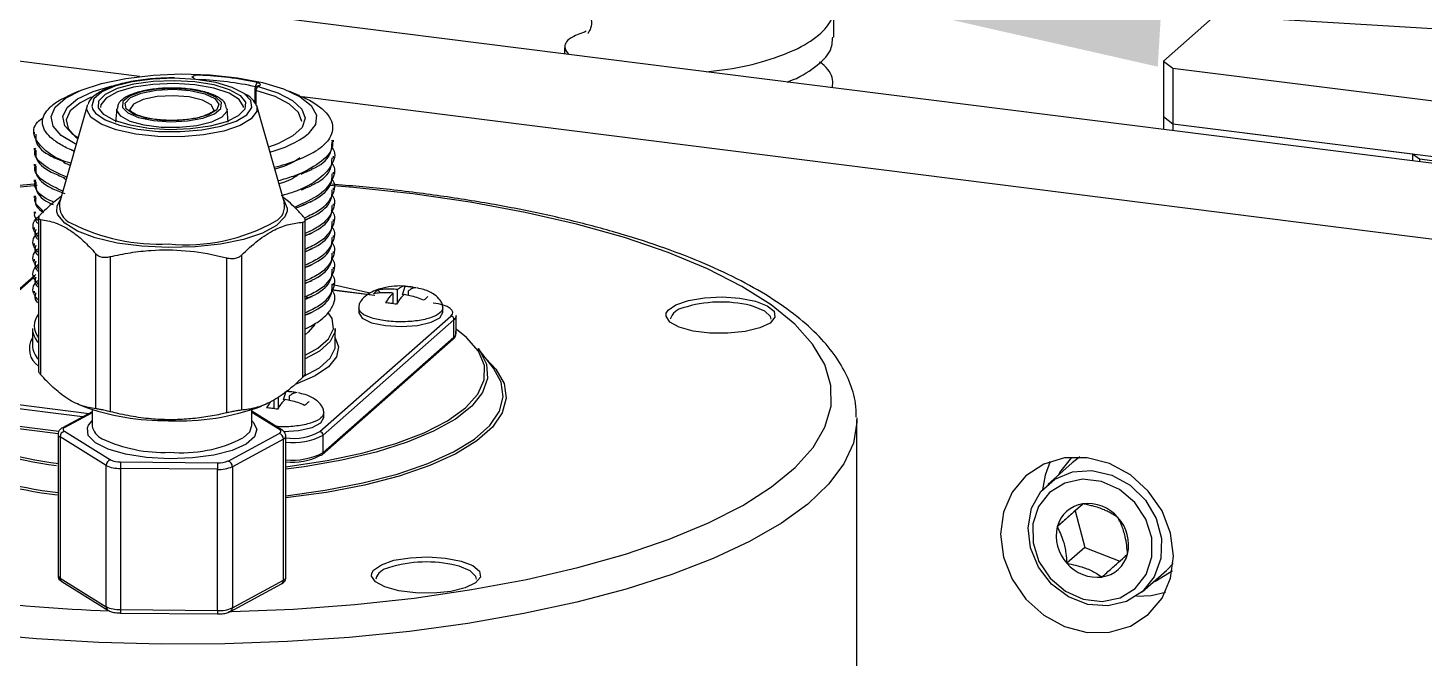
# Model space of a CAD drawing. Header units: millimetres. Extents: x 0 to 279, y 0 to 216.
# Drawn here: x 164.46 to 178.29, y 142.85 to 149.09 of the extents above; entities that cross this region are included whole.
import ezdxf

# ---------------------------------------------------------------- set-up
doc = ezdxf.new("R2010")
doc.units = ezdxf.units.MM
doc.layers.add('DIM', color=1, linetype='Continuous')
doc.dimstyles.new('SLDDIMSTYLE0', dxfattribs={"dimtxt": 0.18, "dimasz": 3.302, "dimexe": 0, "dimexo": 0.0625, "dimgap": 0, "dimtad": 0, "dimtih": 1, "dimtoh": 1, "dimdec": 0, "dimrnd": 1e-09, "dimzin": 0, "dimdsep": 46, "dimtxsty": 'Standard', "dimsah": 1, "dimcen": 0.09, "dimadec": 0, "dimazin": 0, "dimtfac": 3.302, "dimtdec": 0, "dimtofl": 0, "dimtmove": 0, "dimatfit": 3, "dimfxl": 0, "dimfrac": 2, "dimtolj": 1, "dimtzin": 0, "dimarcsym": 0})

msp = doc.modelspace()

# ---------------------------------------------------------------- linework, layer by layer
at = {"color": 7, "linetype": 'Continuous', "lineweight": 25}
for p, q in [((180.534, 147.478), (161.237, 149.91)), ((177.006, 149.906), (175.709, 148.762)), ((172.445, 148.999), (172.445, 149.285)), ((165.568, 148.61), (163.097, 148.921)), ((169.778, 148.893), (169.778, 148.834)), ((175.709, 148.762), (175.804, 148.692)), ((175.709, 148.762), (175.709, 148.212)), ((175.804, 148.692), (182.202, 147.886)), ((175.804, 148.692), (175.804, 148.142)), ((164.966, 148.465), (164.889, 148.432)), ((166.709, 148.481), (166.709, 148.358)), ((166.738, 148.515), (166.728, 148.511)), ((166.752, 148.517), (166.742, 148.512)), ((167.157, 148.418), (167.048, 148.465)), ((179.786, 146.818), (167.18, 148.407)), ((172.445, 148.498), (172.445, 148.5)), ((165.049, 148.319), (164.775, 147.36)), ((165.049, 148.319), (165.054, 148.332)), ((165.343, 148.29), (165.331, 148.158)), ((166.446, 148.158), (166.434, 148.29)), ((167.002, 147.36), (166.728, 148.319)), ((175.709, 148.212), (175.804, 148.142)), ((175.709, 148.212), (175.709, 148.086)), ((175.804, 148.142), (178.177, 147.843)), ((175.804, 148.142), (175.804, 148.074)), ((175.804, 148.142), (182.202, 147.336)), ((164.524, 148.057), (164.524, 148.038)), ((167.49, 147.959), (167.49, 147.978)), ((164.524, 147.9), (164.524, 147.881)), ((164.891, 147.884), (164.913, 147.874)), ((178.177, 147.843), (178.245, 147.793)), ((178.177, 147.843), (178.177, 147.775)), ((164.524, 147.743), (164.524, 147.724)), ((167.49, 147.802), (167.49, 147.821)), ((178.245, 147.793), (179.679, 147.612)), ((178.245, 147.793), (178.245, 147.767)), ((164.524, 147.585), (164.524, 147.567)), ((164.813, 147.603), (164.841, 147.591)), ((167.49, 147.645), (167.49, 147.664)), ((164.524, 147.428), (164.524, 147.409)), ((167.49, 147.488), (167.49, 147.507)), ((167.49, 147.331), (167.49, 147.35)), ((164.524, 147.271), (164.524, 147.252)), ((164.568, 147.21), (164.568, 145.695)), ((164.588, 147.194), (164.588, 145.659)), ((167.185, 145.634), (167.185, 147.168)), ((167.209, 145.673), (167.209, 147.187)), ((167.49, 147.174), (167.49, 147.193)), ((164.524, 147.114), (164.524, 147.095)), ((167.49, 147.017), (167.49, 147.035)), ((164.524, 146.957), (164.524, 146.938)), ((167.49, 146.859), (167.49, 146.878)), ((164.524, 146.8), (164.524, 146.781)), ((165.135, 145.32), (165.135, 146.855)), ((165.277, 146.826), (165.277, 145.291)), ((166.431, 145.28), (166.431, 146.814)), ((166.578, 146.841), (166.578, 145.306)), ((164.524, 146.634), (163.643, 145.857)), ((164.524, 146.643), (164.524, 146.624)), ((164.54, 146.648), (164.528, 146.637)), ((167.49, 146.702), (167.49, 146.721)), ((164.524, 146.486), (164.524, 146.467)), ((167.898, 146.442), (167.468, 146.496)), ((167.49, 146.545), (167.49, 146.564)), ((167.929, 146.495), (167.953, 146.467)), ((168.08, 146.36), (168.08, 146.465)), ((168.122, 146.37), (168.122, 146.501)), ((168.174, 146.449), (168.198, 146.534)), ((168.231, 146.442), (168.231, 146.487)), ((167.242, 146.415), (167.2, 146.435)), ((167.739, 146.328), (167.739, 146.272)), ((168.572, 146.272), (168.572, 146.328)), ((167.354, 145.094), (168.651, 146.238)), ((168.682, 146.202), (167.386, 145.059)), ((168.682, 146.029), (168.682, 146.202)), ((168.703, 146.069), (168.703, 146.242)), ((164.507, 146.114), (164.507, 145.949)), ((167.507, 145.949), (167.507, 146.114)), ((167.376, 144.865), (168.673, 146.008)), ((167.386, 144.886), (168.682, 146.029)), ((169.074, 145.721), (168.923, 145.917)), ((166.995, 145.41), (167.02, 145.494)), ((167.098, 145.486), (167.024, 145.493)), ((164.953, 145.368), (165, 145.348)), ((166.777, 145.348), (166.816, 145.365)), ((166.901, 145.32), (166.901, 145.409)), ((166.944, 145.331), (166.944, 145.434)), ((167.052, 145.403), (167.052, 145.447)), ((163.534, 145.231), (164.761, 145.076)), ((165.097, 145.291), (164.804, 145.133)), ((165.097, 145.312), (165.097, 145.153)), ((166.68, 145.153), (166.68, 145.312)), ((166.979, 145.11), (166.68, 145.295)), ((167.393, 145.233), (167.393, 145.288)), ((172.673, 145.23), (172.674, 145.21)), ((172.674, 141.62), (172.674, 145.21)), ((164.824, 145.097), (165.28, 144.815)), ((165.061, 145.158), (165.097, 145.201)), ((166.444, 144.803), (166.95, 145.076)), ((164.76, 145.068), (164.76, 143.67)), ((165.236, 144.76), (164.78, 145.042)), ((164.78, 145.042), (164.78, 143.643)), ((166.992, 145.02), (166.487, 144.747)), ((166.992, 143.622), (166.992, 145.02)), ((167.017, 143.651), (167.017, 145.049)), ((167.386, 144.886), (167.386, 145.059)), ((165.379, 144.794), (166.341, 144.785)), ((174.805, 144.84), (174.805, 144.839)), ((165.236, 143.361), (165.236, 144.76)), ((166.34, 144.721), (165.378, 144.73)), ((165.378, 144.73), (165.378, 143.332)), ((166.34, 143.322), (166.34, 144.721)), ((166.487, 144.747), (166.487, 143.349)), ((174.807, 144.786), (174.563, 144.57)), ((174.913, 144.379), (174.834, 144.309)), ((174.834, 144.309), (174.658, 144.153)), ((174.834, 144.309), (174.93, 143.947)), ((174.93, 143.947), (174.753, 143.791)), ((174.93, 143.947), (175.278, 143.811)), ((175.5, 143.508), (175.744, 143.724)), ((175.747, 143.726), (175.807, 143.789)), ((175.797, 143.714), (175.798, 143.715)), ((164.78, 143.643), (165.236, 143.361)), ((164.798, 143.609), (165.254, 143.326)), ((166.468, 143.313), (166.973, 143.586)), ((166.487, 143.349), (166.992, 143.622)), ((165.378, 143.332), (166.34, 143.322)), ((165.379, 143.298), (166.341, 143.289))]:
    msp.add_line(p, q, dxfattribs=at)
at = {"color": 8, "linetype": 'Continuous', "lineweight": 25}
for p, q in [((166.155, 148.578), (166.155, 148.577)), ((166.717, 148.503), (166.717, 148.507)), ((166.717, 148.507), (166.721, 148.506)), ((166.721, 148.472), (166.721, 148.336)), ((164.522, 146.619), (163.665, 145.863)), ((167.894, 146.44), (167.47, 146.493)), ((165.003, 145.24), (163.531, 145.426)), ((163.538, 145.468), (165.068, 145.275)), ((163.531, 145.253), (164.768, 145.097)), ((165.097, 145.281), (164.828, 145.136)), ((166.953, 145.115), (166.68, 145.284))]:
    msp.add_line(p, q, dxfattribs=at)
at = {"color": 7, "linetype": 'Continuous', "lineweight": 25, "flags": 128}
for points in [[(164.941, 147.938), (164.931, 147.943), (164.793, 148.026), (164.712, 148.117), (164.691, 148.212), (164.732, 148.306), (164.833, 148.395), (164.988, 148.474), (165.192, 148.54), (165.433, 148.591), (165.701, 148.623), (165.984, 148.635), (166.267, 148.626), (166.539, 148.597), (166.785, 148.55), (166.995, 148.486), (167.159, 148.408), (167.269, 148.321), (167.32, 148.227), (167.31, 148.133), (167.239, 148.041), (167.239, 148.041)], [(165.105, 148.282), (165.132, 148.246), (165.226, 148.181), (165.369, 148.127), (165.55, 148.087), (165.757, 148.066), (165.973, 148.064), (166.184, 148.081), (166.372, 148.117), (166.524, 148.168), (166.629, 148.231), (166.68, 148.301), (166.671, 148.373), (166.605, 148.442), (166.485, 148.502), (166.322, 148.549), (166.126, 148.58), (165.912, 148.592), (165.912, 148.592)], [(165.91, 148.571), (166.116, 148.56), (166.303, 148.529), (166.457, 148.482), (166.564, 148.422), (166.617, 148.355), (166.611, 148.285), (166.546, 148.219), (166.428, 148.162), (166.267, 148.118), (166.074, 148.091), (165.867, 148.083), (165.661, 148.095), (165.474, 148.126), (165.32, 148.173), (165.213, 148.232), (165.16, 148.3), (165.166, 148.369), (165.231, 148.435), (165.349, 148.493), (165.511, 148.537), (165.703, 148.564), (165.91, 148.571)], [(165.91, 148.54), (165.7, 148.531), (165.507, 148.503), (165.348, 148.456), (165.237, 148.396), (165.184, 148.328), (165.18, 148.304)], [(166.597, 148.304), (166.596, 148.314), (166.555, 148.383), (166.455, 148.445), (166.305, 148.495), (166.117, 148.527), (165.91, 148.54)], [(166.752, 148.517), (166.758, 148.52), (166.763, 148.525), (166.765, 148.529), (166.764, 148.533), (166.76, 148.538), (166.754, 148.542), (166.746, 148.545), (166.736, 148.548)], [(164.958, 148.001), (164.908, 148.035), (164.828, 148.122), (164.808, 148.213), (164.85, 148.302), (164.952, 148.387), (165.108, 148.461), (165.296, 148.518)], [(165.088, 148.404), (164.981, 148.35), (164.882, 148.268), (164.841, 148.181), (164.86, 148.093), (164.938, 148.008), (164.957, 147.995)], [(165.903, 148.492), (165.733, 148.484), (165.581, 148.457), (165.467, 148.414), (165.403, 148.361), (165.398, 148.303), (165.452, 148.249), (165.559, 148.204), (165.705, 148.174), (165.874, 148.162), (166.044, 148.17), (166.196, 148.197), (166.31, 148.24), (166.374, 148.294), (166.379, 148.351), (166.325, 148.406), (166.218, 148.451), (166.072, 148.481), (165.903, 148.492)], [(165.902, 148.483), (166.07, 148.47), (166.213, 148.439), (166.312, 148.392), (166.354, 148.337), (166.333, 148.28), (166.252, 148.23), (166.122, 148.193), (165.961, 148.173), (165.789, 148.175), (165.631, 148.197), (165.508, 148.237), (165.436, 148.289), (165.425, 148.346), (165.477, 148.401), (165.585, 148.445), (165.733, 148.474), (165.902, 148.483)], [(167.174, 148.164), (167.174, 148.165), (167.143, 148.253), (167.054, 148.336), (166.911, 148.41), (166.721, 148.472)], [(166.742, 148.512), (166.937, 148.449), (167.084, 148.372), (167.176, 148.287), (167.207, 148.197), (167.177, 148.106), (167.086, 148.021), (166.939, 147.944), (166.845, 147.91)], [(164.75, 147.271), (164.751, 147.329), (164.785, 147.393)], [(166.992, 147.393), (167.03, 147.307), (167.029, 147.276)], [(167.852, 146.463), (167.805, 146.475), (167.468, 146.549)], [(168.651, 146.238), (168.666, 146.257), (168.67, 146.276), (168.662, 146.296), (168.644, 146.314), (168.614, 146.331), (168.575, 146.346), (168.529, 146.358), (168.476, 146.367)], [(170.785, 146.265), (170.803, 146.296), (170.88, 146.349), (171.004, 146.392), (171.164, 146.419), (171.34, 146.427), (171.515, 146.415)], [(171.824, 146.207), (171.817, 146.234), (171.76, 146.288), (171.65, 146.333), (171.62, 146.341)], [(167.209, 145.851), (167.334, 145.92), (167.44, 146.014), (167.488, 146.113), (167.475, 146.213), (167.44, 146.268)], [(167.739, 146.272), (167.739, 146.27), (167.773, 146.217), (167.866, 146.172), (168.003, 146.143), (168.163, 146.133), (168.322, 146.145), (168.455, 146.176), (168.543, 146.221), (168.572, 146.272)], [(168.703, 146.244), (168.699, 146.223), (168.682, 146.202)], [(167.017, 144.746), (167.037, 144.749), (167.425, 144.807), (167.784, 144.883), (168.107, 144.976), (168.387, 145.082), (168.619, 145.201), (168.797, 145.33), (168.919, 145.466), (168.981, 145.606), (168.983, 145.748), (168.924, 145.889), (168.806, 146.025), (168.703, 146.107)], [(167.304, 146.156), (167.239, 146.077), (167.209, 146.053)], [(167.507, 146.114), (167.505, 146.085), (167.457, 145.985), (167.349, 145.891), (167.209, 145.815)], [(168.923, 145.917), (168.936, 145.899), (169.004, 145.761), (169.014, 145.621), (168.965, 145.482), (168.858, 145.347), (168.696, 145.217), (168.481, 145.097), (168.219, 144.988), (167.913, 144.892), (167.571, 144.811), (167.197, 144.747), (167.017, 144.723)], [(167.507, 146.023), (167.54, 145.933), (167.52, 145.833), (167.441, 145.737), (167.308, 145.647), (167.125, 145.568), (167.119, 145.565)], [(167.188, 145.641), (167.349, 145.726), (167.457, 145.82), (167.505, 145.92), (167.507, 145.949)], [(169.001, 145.815), (169.098, 145.713), (169.178, 145.57), (169.199, 145.425), (169.16, 145.28), (169.063, 145.139), (168.909, 145.003), (168.701, 144.875), (168.443, 144.758), (168.139, 144.654), (167.796, 144.565), (167.419, 144.492), (167.017, 144.437)], [(167.017, 144.46), (167.407, 144.513), (167.78, 144.586), (168.121, 144.674), (168.422, 144.777), (168.678, 144.893), (168.884, 145.02), (169.037, 145.155), (169.133, 145.295), (169.171, 145.438), (169.151, 145.582), (169.074, 145.721)], [(166.997, 145.094), (167.143, 145.105), (167.277, 145.136), (167.365, 145.182), (167.393, 145.233)], [(164.828, 145.136), (164.82, 145.131), (164.815, 145.127), (164.812, 145.122), (164.81, 145.117), (164.811, 145.111), (164.813, 145.106), (164.818, 145.102), (164.824, 145.097)], [(166.593, 145.032), (166.659, 145.092), (166.68, 145.153)], [(166.68, 145.201), (166.69, 145.192), (166.694, 145.188)], [(166.95, 145.076), (166.957, 145.08), (166.962, 145.085), (166.966, 145.09), (166.967, 145.095), (166.966, 145.1), (166.964, 145.105), (166.959, 145.11), (166.953, 145.115)], [(174.953, 144.835), (174.731, 144.833), (174.524, 144.773), (174.347, 144.658), (174.21, 144.496), (174.125, 144.298), (174.095, 144.078), (174.125, 143.851), (174.21, 143.632), (174.347, 143.436), (174.524, 143.276), (174.731, 143.164), (174.953, 143.106), (175.175, 143.108), (175.382, 143.168), (175.559, 143.283), (175.696, 143.445), (175.781, 143.642), (175.81, 143.862), (175.781, 144.09), (175.696, 144.309), (175.559, 144.505), (175.382, 144.665), (175.175, 144.777), (174.953, 144.835)], [(174.589, 144.799), (174.537, 144.662), (174.511, 144.519)], [(174.669, 144.664), (174.683, 144.69), (174.801, 144.837)], [(174.88, 144.841), (174.879, 144.84), (174.807, 144.786)], [(175.502, 143.511), (175.344, 143.411), (175.158, 143.368), (174.961, 143.384), (174.77, 143.458), (174.602, 143.584), (174.472, 143.751), (174.392, 143.943), (174.369, 144.143), (174.404, 144.335), (174.495, 144.5), (174.634, 144.624), (174.808, 144.696), (175.002, 144.71), (175.199, 144.664), (175.38, 144.563), (175.531, 144.415), (175.637, 144.234), (175.689, 144.035), (175.683, 143.837), (175.619, 143.657), (175.502, 143.511)], [(175.43, 143.541), (175.539, 143.68), (175.596, 143.853), (175.594, 144.041), (175.536, 144.227), (175.425, 144.392), (175.273, 144.521), (175.096, 144.6), (174.909, 144.622), (174.732, 144.585), (174.582, 144.493), (174.473, 144.354), (174.416, 144.182), (174.418, 143.994), (174.476, 143.808), (174.587, 143.642), (174.739, 143.514), (174.916, 143.434), (175.103, 143.412), (175.28, 143.449), (175.43, 143.541)], [(167.869, 143.693), (167.886, 143.723), (167.963, 143.777), (168.088, 143.82), (168.247, 143.846), (168.424, 143.854), (168.599, 143.843)], [(168.907, 143.634), (168.9, 143.661), (168.843, 143.716), (168.733, 143.761), (168.703, 143.769)], [(175.797, 143.714), (175.641, 143.616), (175.606, 143.602)], [(175.442, 143.464), (175.587, 143.471), (175.729, 143.506)]]:
    msp.add_lwpolyline(points, dxfattribs=at)
at = {"color": 8, "linetype": 'Continuous', "lineweight": 25, "flags": 128}
for points in [[(165.912, 148.592), (165.697, 148.584), (165.496, 148.558), (165.324, 148.514), (165.194, 148.456), (165.115, 148.389), (165.094, 148.317), (165.105, 148.282)], [(165.901, 148.419), (165.741, 148.41), (165.603, 148.381), (165.509, 148.337), (165.472, 148.284), (165.472, 148.28)], [(166.305, 148.28), (166.278, 148.329), (166.192, 148.375), (166.059, 148.407), (165.901, 148.419)], [(166.709, 148.481), (166.709, 148.479), (166.71, 148.477), (166.713, 148.475), (166.717, 148.473), (166.721, 148.472)], [(166.728, 148.319), (166.728, 148.265), (166.674, 148.19), (166.563, 148.123), (166.401, 148.069), (166.201, 148.031), (165.979, 148.013), (165.749, 148.015), (165.53, 148.038), (165.337, 148.08), (165.186, 148.137), (165.086, 148.206), (165.046, 148.281), (165.049, 148.319)], [(166.434, 148.29), (166.431, 148.264), (166.382, 148.206), (166.279, 148.157), (166.134, 148.122), (165.962, 148.104), (165.783, 148.106), (165.615, 148.127), (165.476, 148.165), (165.383, 148.216), (165.344, 148.274), (165.343, 148.29)], [(164.555, 147.529), (164.017, 147.479), (163.712, 147.443)], [(166.448, 143.312), (166.479, 143.313), (167.094, 143.338), (167.7, 143.383), (168.289, 143.447), (168.857, 143.53), (169.399, 143.63), (169.909, 143.748), (170.382, 143.881), (170.815, 144.029), (171.202, 144.191), (171.542, 144.364), (171.829, 144.547), (172.062, 144.738), (172.239, 144.936), (172.357, 145.139), (172.417, 145.345), (172.416, 145.552), (172.355, 145.757), (172.235, 145.96), (172.058, 146.158), (171.823, 146.35), (171.534, 146.532), (171.194, 146.705), (170.805, 146.866), (170.372, 147.014), (169.897, 147.147), (169.387, 147.264), (168.844, 147.364), (168.276, 147.447)], [(168.276, 147.447), (167.686, 147.51), (167.448, 147.53)], [(165.855, 146.916), (165.592, 146.929), (165.346, 146.961), (165.129, 147.012), (164.953, 147.078), (164.827, 147.156), (164.759, 147.241), (164.75, 147.271)], [(167.029, 147.276), (167.006, 147.219), (166.923, 147.135), (166.784, 147.06), (166.596, 146.997), (166.37, 146.951), (166.119, 146.923), (165.855, 146.916)], [(171.515, 146.415), (171.669, 146.385), (171.786, 146.34), (171.853, 146.285), (171.862, 146.226), (171.813, 146.168), (171.711, 146.12), (171.567, 146.085), (171.396, 146.067), (171.218, 146.069), (171.051, 146.09), (170.914, 146.128), (170.821, 146.179), (170.783, 146.237), (170.785, 146.265)], [(168.682, 146.029), (168.699, 146.05), (168.703, 146.069)], [(172.674, 145.21), (172.673, 145.189), (172.638, 144.981), (172.544, 144.775), (172.393, 144.573), (172.186, 144.376), (171.925, 144.187), (171.611, 144.007), (171.248, 143.837), (170.84, 143.679), (170.388, 143.535), (169.899, 143.406), (169.375, 143.292), (168.821, 143.196), (168.243, 143.117), (167.645, 143.056), (167.032, 143.015), (166.411, 142.992), (165.786, 142.989), (165.163, 143.006), (164.548, 143.042), (163.945, 143.097)], [(165.864, 144.825), (165.638, 144.838), (165.43, 144.871), (165.257, 144.921), (165.13, 144.984), (165.06, 145.057), (165.051, 145.133), (165.061, 145.158)], [(166.694, 145.188), (166.73, 145.117), (166.707, 145.041), (166.624, 144.969), (166.486, 144.908), (166.304, 144.862), (166.092, 144.834), (165.864, 144.825)], [(168.599, 143.843), (168.753, 143.813), (168.869, 143.768), (168.936, 143.713), (168.945, 143.653), (168.896, 143.596), (168.794, 143.547), (168.65, 143.512), (168.48, 143.495), (168.302, 143.497), (168.135, 143.518), (167.997, 143.556), (167.905, 143.606), (167.866, 143.664), (167.869, 143.693)]]:
    msp.add_lwpolyline(points, dxfattribs=at)
at = {"color": 7, "linetype": 'Continuous', "lineweight": 25}
for centre, radius, start, end in [((166.142, 148.537), 0.0857, 78.4078, 131.7792), ((166.051, 145.488), 3.092, 77.5679, 88.0706), ((166.052, 145.448), 3.175, 77.5679, 88.0706), ((166.764, 148.51), 0.0471, 126.5996, 183.3792), ((166.522, 148.232), 0.223, 22.9277, 65.7452), ((166.742, 148.481), 0.0333, 114.5096, 180), ((166.766, 148.474), 0.0451, 123.0897, 183.0811), ((166.597, 148.907), 1.078, 284.0574, 306.5282), ((166.588, 149.118), 1.441, 282.5871, 301.3687), ((164.966, 147.333), 0.192, 172.0749, 246.7853), ((166.837, 147.326), 0.168, 297.5813, 11.7312), ((170.977, 146.16), 0.16, 99.267, 162.9177), ((164.713, 146.141), 0.188, 140.4372, 219.5628), ((168.646, 146.202), 0.0364, 1.0587, 81.7605), ((164.724, 146.124), 0.218, 182.6952, 223.9599), ((164.686, 145.914), 0.21, 148.6947, 235.5919), ((164.724, 145.959), 0.218, 182.6952, 223.9599), ((165.81, 147.531), 2.328, 249.6395, 271.1069), ((165.96, 147.537), 2.337, 267.4255, 290.4586), ((165.327, 149.112), 4.371, 245.748, 262.6561), ((165.314, 149.122), 4.401, 246.1064, 262.5826), ((164.837, 145.042), 0.0566, 102.8719, 179.8207), ((165.275, 145.188), 0.181, 191.2155, 245.0294), ((166.935, 145.02), 0.0576, 359.7202, 74.8245), ((167.087, 145.594), 0.567, 262.9364, 298.173), ((167.349, 145.058), 0.0364, 1.0587, 81.7605), ((165.418, 149.65), 5.202, 248.7367, 262.7361), ((165.293, 144.759), 0.0566, 102.8719, 179.8207), ((165.371, 145.006), 0.212, 244.5092, 272.2246), ((166.43, 144.738), 1.052, 176.9305, 180.4056), ((166.353, 145.016), 0.231, 267.1458, 293.2045), ((166.429, 144.747), 0.0576, 359.7202, 74.8245), ((167.087, 145.358), 0.567, 262.9364, 298.173), ((167.358, 144.886), 0.0278, 261.8416, 310.6612), ((165.421, 149.715), 5.29, 249.0672, 262.7433), ((165.366, 145.032), 0.302, 244.5092, 272.2246), ((167.392, 144.728), 1.052, 176.9305, 180.4056), ((166.356, 145.051), 0.331, 267.1458, 293.2045), ((174.954, 144.076), 0.306, 98.1157, 165.5131), ((174.958, 143.986), 0.396, 40.5427, 96.9118), ((174.968, 143.973), 0.397, 346.642, 42.8755), ((175.044, 144.061), 0.397, 166.642, 222.8755), ((175.058, 143.958), 0.306, 278.1157, 345.5131), ((168.06, 143.587), 0.16, 99.267, 162.9177), ((175.054, 144.048), 0.396, 220.5427, 276.9118), ((165.366, 143.634), 0.302, 244.5092, 272.2246), ((166.356, 143.653), 0.331, 267.1458, 293.2045)]:
    msp.add_arc(centre, radius, start, end, dxfattribs=at)
at = {"color": 8, "linetype": 'Continuous', "lineweight": 25}
for centre, radius, start, end in [((166.084, 148.566), 0.0345, 25.8721, 88.6893), ((166.737, 148.492), 0.021, 75.22, 113.8536), ((166.746, 148.496), 0.021, 75.22, 113.8536), ((165.767, 148.911), 1.961, 243.4413, 272.597), ((166.028, 148.751), 1.807, 264.5304, 299.412), ((171.326, 145.147), 1.23, 76.1871, 107.7622), ((168.654, 146.029), 0.0278, 312.158, 0.9777), ((164.82, 145.102), 0.0344, 77.1814, 117.9534), ((166.96, 145.079), 0.0369, 58.74, 101.279), ((164.794, 145.073), 0.034, 188.2077, 246.1531), ((165.807, 146.322), 1.434, 244.8732, 272.3082), ((165.984, 146.205), 1.321, 264.8296, 297.4176), ((166.98, 145.056), 0.0378, 289.1054, 350.1962), ((167.089, 145.611), 0.626, 263.3631, 298.2137), ((167.089, 145.438), 0.626, 263.3631, 298.2137), ((167.358, 144.886), 0.0278, 312.158, 0.9777), ((165.807, 159.375), 16.063, 257.5302, 268.0881), ((168.41, 142.574), 1.23, 76.1871, 107.7622), ((164.794, 143.675), 0.034, 188.0245, 246.178), ((164.82, 143.642), 0.0398, 177.8771, 236.307), ((166.953, 143.62), 0.039, 301.171, 2.6921), ((166.981, 143.656), 0.0362, 287.5542, 351.6007), ((165.276, 143.36), 0.0398, 177.8763, 236.3367), ((165.649, 143.323), 0.271, 178.1757, 185.2219), ((166.611, 143.314), 0.272, 178.1779, 185.2177), ((166.448, 143.347), 0.039, 301.1267, 2.6937)]:
    msp.add_arc(centre, radius, start, end, dxfattribs=at)
at = {"color": 7, "linetype": 'Continuous', "lineweight": 25}
for points, knots in [([(171.181, 148.657), (171.252, 148.664), (171.459, 148.684), (171.781, 148.763), (172.103, 148.883), (172.333, 149.035), (172.451, 149.2), (172.444, 149.365), (172.386, 149.48), (172.31, 149.533), (172.303, 149.539)], [0, 0, 0, 0, 0.080801, 0.235026, 0.388169, 0.542142, 0.695666, 0.839187, 0.983229, 1, 1, 1, 1]), ([(170.012, 149.245), (170.012, 149.245), (170.01, 149.245), (170.05, 149.177), (170.041, 149.094), (170.013, 149.041), (170.01, 149.038), (170.009, 149.036)], [0, 0, 0, 0, 0.116144, 0.405423, 0.669569, 0.837, 1, 1, 1, 1]), ([(169.993, 149.057), (169.943, 149.038), (169.822, 148.993), (169.758, 148.911), (169.798, 148.854), (169.815, 148.829)], [0, 0, 0, 0, 0.286155, 0.685651, 1, 1, 1, 1]), ([(171.983, 148.556), (171.987, 148.557), (172.105, 148.596), (172.264, 148.701), (172.425, 148.85), (172.431, 148.953), (172.434, 148.999)], [0, 0, 0, 0, 0.013699, 0.369236, 0.72225, 1, 1, 1, 1]), ([(172.431, 148.5), (172.434, 148.526), (172.44, 148.607), (172.385, 148.695), (172.31, 148.748), (172.303, 148.753)], [0, 0, 0, 0, 0.307741, 0.9278074, 1, 1, 1, 1]), ([(165.913, 148.595), (165.876, 148.595), (165.771, 148.594), (165.598, 148.58), (165.41, 148.547), (165.25, 148.498), (165.137, 148.436), (165.071, 148.382), (165.062, 148.344), (165.06, 148.336)], [0, 0, 0, 0, 0.091169, 0.265683, 0.440946, 0.617377, 0.796411, 0.958606, 1, 1, 1, 1]), ([(164.922, 147.872), (164.918, 147.873), (164.862, 147.892), (164.779, 147.937), (164.68, 148.005), (164.621, 148.079), (164.599, 148.155), (164.618, 148.231), (164.676, 148.306), (164.765, 148.374), (164.85, 148.412), (164.89, 148.43)], [0, 0, 0, 0, 0.007872, 0.1313316, 0.2583588, 0.3822763, 0.5097181, 0.6347901, 0.7634892, 0.8885537, 1, 1, 1, 1]), ([(165.904, 148.495), (165.875, 148.495), (165.79, 148.494), (165.654, 148.48), (165.512, 148.446), (165.414, 148.398), (165.354, 148.348), (165.351, 148.307), (165.349, 148.293)], [0, 0, 0, 0, 0.106354, 0.310998, 0.517656, 0.728746, 0.907741, 1, 1, 1, 1]), ([(166.428, 148.291), (166.425, 148.309), (166.419, 148.351), (166.359, 148.4), (166.266, 148.445), (166.126, 148.479), (165.997, 148.493), (165.923, 148.495), (165.904, 148.495)], [0, 0, 0, 0, 0.122179, 0.29003, 0.494376, 0.713972, 0.928379, 1, 1, 1, 1]), ([(166.739, 148.516), (166.739, 148.516), (166.739, 148.516), (166.739, 148.516), (166.738, 148.515)], [0, 0, 0, 0, 0.114512, 1, 1, 1, 1]), ([(167.157, 148.416), (167.17, 148.411), (167.239, 148.384), (167.33, 148.328), (167.423, 148.25), (167.475, 148.168), (167.486, 148.083), (167.458, 148.007), (167.407, 147.941), (167.361, 147.905), (167.338, 147.887)], [0, 0, 0, 0, 0.037768, 0.189248, 0.336451, 0.487821, 0.636725, 0.789938, 0.894252, 1, 1, 1, 1]), ([(166.236, 148.232), (166.217, 148.224), (166.17, 148.204), (166.053, 148.182), (165.907, 148.172), (165.754, 148.178), (165.619, 148.201), (165.522, 148.234), (165.472, 148.273), (165.472, 148.278), (165.472, 148.28)], [0, 0, 0, 0, 0.088155, 0.21926, 0.354765, 0.491793, 0.628485, 0.762783, 0.878561, 1, 1, 1, 1]), ([(166.304, 148.279), (166.305, 148.278), (166.305, 148.275), (166.28, 148.248), (166.244, 148.235), (166.236, 148.232)], [0, 0, 0, 0, 0.416668, 0.867854, 1, 1, 1, 1]), ([(164.887, 147.751), (164.884, 147.752), (164.766, 147.783), (164.625, 147.874), (164.51, 148.012), (164.515, 148.13), (164.596, 148.191), (164.618, 148.207)], [0, 0, 0, 0, 0.0085623, 0.300799, 0.5946386, 0.8912621, 1, 1, 1, 1]), ([(164.541, 148.038), (164.539, 148.01), (164.534, 147.935), (164.639, 147.837), (164.78, 147.782), (164.827, 147.764)], [0, 0, 0, 0, 0.28115, 0.760002, 1, 1, 1, 1]), ([(167.473, 147.978), (167.477, 147.954), (167.489, 147.876), (167.358, 147.751), (167.162, 147.639), (166.991, 147.59), (166.94, 147.576)], [0, 0, 0, 0, 0.160803, 0.503665, 0.852001, 1, 1, 1, 1]), ([(164.847, 147.612), (164.773, 147.646), (164.613, 147.719), (164.516, 147.823), (164.534, 147.885), (164.539, 147.899)], [0, 0, 0, 0, 0.400018, 0.860194, 1, 1, 1, 1]), ([(164.541, 147.881), (164.539, 147.853), (164.534, 147.778), (164.639, 147.68), (164.78, 147.625), (164.827, 147.607)], [0, 0, 0, 0, 0.28115, 0.760002, 1, 1, 1, 1]), ([(167.467, 147.91), (167.468, 147.91), (167.517, 147.858), (167.49, 147.746), (167.365, 147.594), (167.17, 147.485), (167.012, 147.44), (166.972, 147.428)], [0, 0, 0, 0, 0.004498, 0.305766, 0.600575, 0.900092, 1, 1, 1, 1]), ([(167.271, 147.692), (167.282, 147.696), (167.386, 147.743), (167.471, 147.836), (167.474, 147.924), (167.475, 147.96)], [0, 0, 0, 0, 0.063978, 0.62133, 1, 1, 1, 1]), ([(164.808, 147.475), (164.748, 147.502), (164.603, 147.569), (164.517, 147.666), (164.534, 147.728), (164.539, 147.742)], [0, 0, 0, 0, 0.3507876, 0.8487222, 1, 1, 1, 1]), ([(164.541, 147.724), (164.539, 147.696), (164.534, 147.621), (164.639, 147.523), (164.78, 147.468), (164.827, 147.45)], [0, 0, 0, 0, 0.2811496, 0.7600021, 1, 1, 1, 1]), ([(164.813, 147.76), (164.829, 147.753), (164.852, 147.743), (164.875, 147.734), (164.881, 147.731)], [0, 0, 0, 0, 0.731026, 1, 1, 1, 1]), ([(167.157, 147.803), (167.109, 147.773), (167.043, 147.731), (166.937, 147.7), (166.907, 147.692)], [0, 0, 0, 0, 0.714361, 1, 1, 1, 1]), ([(167.467, 147.753), (167.468, 147.752), (167.517, 147.701), (167.488, 147.59), (167.376, 147.437), (167.193, 147.355), (167.103, 147.314)], [0, 0, 0, 0, 0.005097, 0.346495, 0.680573, 1, 1, 1, 1]), ([(167.271, 147.534), (167.282, 147.539), (167.386, 147.585), (167.471, 147.679), (167.474, 147.767), (167.475, 147.803)], [0, 0, 0, 0, 0.063978, 0.62133, 1, 1, 1, 1]), ([(164.718, 147.364), (164.691, 147.377), (164.581, 147.429), (164.517, 147.509), (164.535, 147.571), (164.539, 147.585)], [0, 0, 0, 0, 0.199243, 0.81341, 1, 1, 1, 1]), ([(164.541, 147.567), (164.54, 147.539), (164.536, 147.464), (164.609, 147.384), (164.706, 147.344), (164.712, 147.341)], [0, 0, 0, 0, 0.35365, 0.955986, 1, 1, 1, 1]), ([(167.157, 147.646), (167.111, 147.615), (167.055, 147.578), (166.964, 147.552), (166.948, 147.547)], [0, 0, 0, 0, 0.825383, 1, 1, 1, 1]), ([(167.113, 147.305), (167.18, 147.333), (167.345, 147.401), (167.474, 147.522), (167.474, 147.61), (167.475, 147.645)], [0, 0, 0, 0, 0.290866, 0.713118, 1, 1, 1, 1]), ([(167.168, 147.643), (167.186, 147.651), (167.222, 147.667), (167.259, 147.682), (167.277, 147.69)], [0, 0, 0, 0, 0.499998, 1, 1, 1, 1]), ([(167.467, 147.596), (167.468, 147.595), (167.517, 147.544), (167.485, 147.433), (167.396, 147.299), (167.253, 147.232), (167.201, 147.208)], [0, 0, 0, 0, 0.005854, 0.397976, 0.781689, 1, 1, 1, 1]), ([(164.523, 147.542), (164.333, 147.526), (164.058, 147.503), (163.795, 147.468), (163.712, 147.457)], [0, 0, 0, 0, 0.68866, 1, 1, 1, 1]), ([(164.618, 147.274), (164.576, 147.31), (164.517, 147.361), (164.534, 147.413), (164.539, 147.428)], [0, 0, 0, 0, 0.724036, 1, 1, 1, 1]), ([(164.793, 147.422), (164.773, 147.407), (164.728, 147.375), (164.662, 147.317), (164.616, 147.272), (164.593, 147.249)], [0, 0, 0, 0, 0.304026, 0.651536, 1, 1, 1, 1]), ([(167.168, 147.486), (167.186, 147.494), (167.222, 147.509), (167.259, 147.525), (167.277, 147.533)], [0, 0, 0, 0, 0.4999978, 1, 1, 1, 1]), ([(167.206, 147.191), (167.24, 147.205), (167.369, 147.26), (167.473, 147.365), (167.474, 147.453), (167.475, 147.488)], [0, 0, 0, 0, 0.172518, 0.66524, 1, 1, 1, 1]), ([(167.467, 147.439), (167.468, 147.438), (167.517, 147.386), (167.485, 147.276), (167.398, 147.144), (167.258, 147.078), (167.209, 147.055)], [0, 0, 0, 0, 0.005928, 0.402964, 0.791488, 1, 1, 1, 1]), ([(172.667, 145.236), (172.666, 145.282), (172.664, 145.404), (172.603, 145.596), (172.491, 145.809), (172.328, 146.015), (172.114, 146.214), (171.848, 146.406), (171.534, 146.588), (171.175, 146.756), (170.778, 146.911), (170.344, 147.052), (169.877, 147.178), (169.38, 147.288), (168.857, 147.383), (168.397, 147.449), (167.936, 147.504), (167.653, 147.528), (167.471, 147.543)], [0, 0, 0, 0, 0.036688, 0.096311, 0.15701, 0.220387, 0.286713, 0.355009, 0.424009, 0.492842, 0.561331, 0.629489, 0.697374, 0.765047, 0.832559, 0.900417, 0.935775, 1, 1, 1, 1]), ([(164.541, 147.41), (164.536, 147.381), (164.526, 147.33), (164.589, 147.283), (164.617, 147.262)], [0, 0, 0, 0, 0.552381, 1, 1, 1, 1]), ([(167.19, 147.224), (167.166, 147.25), (167.117, 147.303), (167.051, 147.366), (167.008, 147.4), (166.991, 147.413)], [0, 0, 0, 0, 0.367059, 0.735397, 1, 1, 1, 1]), ([(167.168, 147.329), (167.186, 147.337), (167.222, 147.352), (167.259, 147.368), (167.277, 147.376)], [0, 0, 0, 0, 0.499998, 1, 1, 1, 1]), ([(167.209, 147.035), (167.242, 147.049), (167.37, 147.104), (167.473, 147.208), (167.474, 147.296), (167.475, 147.331)], [0, 0, 0, 0, 0.1675589, 0.6632338, 1, 1, 1, 1]), ([(164.568, 147.023), (164.554, 147.039), (164.499, 147.101), (164.507, 147.175), (164.569, 147.224), (164.575, 147.229)], [0, 0, 0, 0, 0.233706, 0.927518, 1, 1, 1, 1]), ([(164.568, 147.18), (164.551, 147.196), (164.519, 147.225), (164.532, 147.256), (164.539, 147.271)], [0, 0, 0, 0, 0.528131, 1, 1, 1, 1]), ([(164.544, 147.212), (164.54, 147.198), (164.535, 147.176), (164.56, 147.156), (164.568, 147.15)], [0, 0, 0, 0, 0.682832, 1, 1, 1, 1]), ([(164.593, 147.249), (164.589, 147.245), (164.58, 147.237), (164.572, 147.225), (164.568, 147.215), (164.567, 147.206), (164.571, 147.2), (164.578, 147.196), (164.584, 147.194), (164.588, 147.194)], [0, 0, 0, 0, 0.144611, 0.293223, 0.437895, 0.587008, 0.727792, 0.872544, 1, 1, 1, 1]), ([(164.588, 147.194), (164.636, 147.186), (164.733, 147.169), (164.876, 147.095), (165.011, 146.989), (165.093, 146.9), (165.135, 146.855)], [0, 0, 0, 0, 0.268062, 0.540933, 0.768865, 1, 1, 1, 1]), ([(166.578, 146.841), (166.631, 146.891), (166.739, 146.993), (166.897, 147.093), (167.047, 147.151), (167.138, 147.162), (167.185, 147.168)], [0, 0, 0, 0, 0.268062, 0.540933, 0.7688651, 1, 1, 1, 1]), ([(167.185, 147.168), (167.189, 147.169), (167.197, 147.17), (167.205, 147.175), (167.209, 147.181), (167.21, 147.19), (167.206, 147.201), (167.2, 147.212), (167.193, 147.22), (167.19, 147.224)], [0, 0, 0, 0, 0.144611, 0.293223, 0.437895, 0.587008, 0.727792, 0.872544, 1, 1, 1, 1]), ([(167.467, 147.282), (167.468, 147.281), (167.517, 147.229), (167.485, 147.119), (167.398, 146.986), (167.258, 146.921), (167.209, 146.898)], [0, 0, 0, 0, 0.0059277, 0.4029643, 0.7914878, 1, 1, 1, 1]), ([(167.209, 147.189), (167.214, 147.191), (167.236, 147.201), (167.259, 147.211), (167.277, 147.219)], [0, 0, 0, 0, 0.195746, 1, 1, 1, 1]), ([(167.209, 146.878), (167.242, 146.892), (167.37, 146.946), (167.473, 147.05), (167.474, 147.138), (167.475, 147.174)], [0, 0, 0, 0, 0.167559, 0.663234, 1, 1, 1, 1]), ([(164.568, 146.866), (164.554, 146.882), (164.499, 146.943), (164.506, 147.015), (164.564, 147.063), (164.568, 147.065)], [0, 0, 0, 0, 0.2414734, 0.9583439, 1, 1, 1, 1]), ([(164.541, 147.095), (164.532, 147.067), (164.522, 147.032), (164.56, 146.999), (164.568, 146.993)], [0, 0, 0, 0, 0.806417, 1, 1, 1, 1]), ([(167.467, 147.125), (167.468, 147.124), (167.517, 147.072), (167.485, 146.961), (167.398, 146.829), (167.258, 146.764), (167.209, 146.741)], [0, 0, 0, 0, 0.0059277, 0.4029643, 0.7914878, 1, 1, 1, 1]), ([(167.209, 147.032), (167.214, 147.034), (167.236, 147.044), (167.259, 147.054), (167.277, 147.062)], [0, 0, 0, 0, 0.19125, 1, 1, 1, 1]), ([(167.209, 146.721), (167.242, 146.735), (167.37, 146.789), (167.473, 146.893), (167.474, 146.981), (167.475, 147.017)], [0, 0, 0, 0, 0.167559, 0.663234, 1, 1, 1, 1]), ([(164.568, 146.709), (164.554, 146.724), (164.499, 146.786), (164.506, 146.858), (164.564, 146.906), (164.568, 146.908)], [0, 0, 0, 0, 0.2414734, 0.9583439, 1, 1, 1, 1]), ([(164.541, 146.938), (164.532, 146.91), (164.522, 146.875), (164.56, 146.842), (164.568, 146.836)], [0, 0, 0, 0, 0.806417, 1, 1, 1, 1]), ([(165.277, 146.826), (165.343, 146.84), (165.477, 146.868), (165.726, 146.897), (166.028, 146.894), (166.277, 146.852), (166.411, 146.819), (166.431, 146.814)], [0, 0, 0, 0, 0.175621, 0.35239, 0.645527, 0.94658, 1, 1, 1, 1]), ([(167.467, 146.967), (167.468, 146.967), (167.517, 146.915), (167.485, 146.804), (167.398, 146.672), (167.258, 146.607), (167.209, 146.584)], [0, 0, 0, 0, 0.005928, 0.402964, 0.791488, 1, 1, 1, 1]), ([(167.209, 146.875), (167.214, 146.877), (167.236, 146.887), (167.259, 146.897), (167.277, 146.905)], [0, 0, 0, 0, 0.1912497, 1, 1, 1, 1]), ([(164.568, 146.552), (164.554, 146.567), (164.499, 146.629), (164.506, 146.701), (164.564, 146.748), (164.568, 146.751)], [0, 0, 0, 0, 0.2414734, 0.9583439, 1, 1, 1, 1]), ([(164.541, 146.781), (164.533, 146.753), (164.522, 146.716), (164.562, 146.683), (164.571, 146.676)], [0, 0, 0, 0, 0.780618, 1, 1, 1, 1]), ([(165.135, 146.855), (165.144, 146.847), (165.163, 146.83), (165.206, 146.819), (165.246, 146.82), (165.27, 146.824), (165.277, 146.826)], [0, 0, 0, 0, 0.293122, 0.586708, 0.872149, 1, 1, 1, 1]), ([(166.431, 146.814), (166.448, 146.811), (166.482, 146.805), (166.529, 146.811), (166.561, 146.825), (166.574, 146.837), (166.578, 146.841)], [0, 0, 0, 0, 0.2931221, 0.5867083, 0.8721487, 1, 1, 1, 1]), ([(167.209, 146.564), (167.242, 146.578), (167.37, 146.632), (167.473, 146.736), (167.474, 146.824), (167.475, 146.86)], [0, 0, 0, 0, 0.167559, 0.663234, 1, 1, 1, 1]), ([(167.467, 146.81), (167.468, 146.81), (167.517, 146.758), (167.485, 146.647), (167.398, 146.515), (167.258, 146.449), (167.209, 146.427)], [0, 0, 0, 0, 0.005928, 0.402964, 0.791488, 1, 1, 1, 1]), ([(167.209, 146.718), (167.214, 146.72), (167.236, 146.73), (167.259, 146.74), (167.277, 146.748)], [0, 0, 0, 0, 0.19125, 1, 1, 1, 1]), ([(164.568, 146.395), (164.554, 146.41), (164.499, 146.472), (164.506, 146.544), (164.564, 146.591), (164.568, 146.594)], [0, 0, 0, 0, 0.241473, 0.958344, 1, 1, 1, 1]), ([(164.541, 146.624), (164.532, 146.595), (164.522, 146.56), (164.56, 146.528), (164.568, 146.522)], [0, 0, 0, 0, 0.806417, 1, 1, 1, 1]), ([(167.209, 146.407), (167.242, 146.42), (167.37, 146.475), (167.473, 146.579), (167.474, 146.667), (167.475, 146.703)], [0, 0, 0, 0, 0.167559, 0.663234, 1, 1, 1, 1]), ([(167.467, 146.653), (167.468, 146.652), (167.517, 146.601), (167.485, 146.49), (167.398, 146.358), (167.258, 146.292), (167.209, 146.269)], [0, 0, 0, 0, 0.0059277, 0.4029643, 0.7914878, 1, 1, 1, 1]), ([(164.541, 146.467), (164.532, 146.438), (164.522, 146.403), (164.56, 146.371), (164.568, 146.365)], [0, 0, 0, 0, 0.806417, 1, 1, 1, 1]), ([(167.209, 146.561), (167.214, 146.563), (167.236, 146.573), (167.259, 146.583), (167.277, 146.59)], [0, 0, 0, 0, 0.19125, 1, 1, 1, 1]), ([(167.209, 146.249), (167.242, 146.263), (167.37, 146.318), (167.473, 146.422), (167.474, 146.51), (167.475, 146.545)], [0, 0, 0, 0, 0.167559, 0.663234, 1, 1, 1, 1]), ([(167.468, 146.496), (167.468, 146.495), (167.517, 146.444), (167.497, 146.37), (167.459, 146.302), (167.45, 146.286)], [0, 0, 0, 0, 0.0100595, 0.7728405, 1, 1, 1, 1]), ([(168.276, 146.525), (168.252, 146.527), (168.217, 146.53), (168.147, 146.538), (168.061, 146.531), (167.965, 146.514), (167.881, 146.484), (167.812, 146.446), (167.765, 146.4), (167.742, 146.356), (167.74, 146.332), (167.739, 146.319)], [0, 0, 0, 0, 0.1056, 0.148204, 0.303915, 0.471085, 0.574808, 0.699015, 0.841685, 0.919203, 1, 1, 1, 1]), ([(168.08, 146.465), (168.069, 146.466), (168.047, 146.468), (168.003, 146.47), (167.949, 146.469), (167.907, 146.462), (167.886, 146.459)], [0, 0, 0, 0, 0.168331, 0.336906, 0.666638, 1, 1, 1, 1]), ([(168.122, 146.501), (168.111, 146.502), (168.089, 146.504), (168.046, 146.506), (167.992, 146.505), (167.95, 146.498), (167.929, 146.495)], [0, 0, 0, 0, 0.168331, 0.336906, 0.666638, 1, 1, 1, 1]), ([(168.08, 146.465), (168.075, 146.461), (168.067, 146.452), (168.05, 146.434), (168.028, 146.408), (168.012, 146.382), (168.004, 146.369)], [0, 0, 0, 0, 0.168331, 0.336906, 0.666638, 1, 1, 1, 1]), ([(168.198, 146.534), (168.189, 146.533), (168.172, 146.531), (168.146, 146.518), (168.13, 146.506), (168.122, 146.501)], [0, 0, 0, 0, 0.352679, 0.710484, 1, 1, 1, 1]), ([(168.198, 146.534), (168.207, 146.533), (168.226, 146.532), (168.253, 146.529), (168.28, 146.525), (168.298, 146.521), (168.307, 146.52)], [0, 0, 0, 0, 0.249809, 0.5, 0.74981, 1, 1, 1, 1]), ([(168.307, 146.52), (168.298, 146.519), (168.281, 146.517), (168.255, 146.504), (168.238, 146.492), (168.231, 146.487)], [0, 0, 0, 0, 0.352679, 0.710484, 1, 1, 1, 1]), ([(168.572, 146.319), (168.571, 146.333), (168.568, 146.359), (168.542, 146.404), (168.484, 146.458), (168.403, 146.498), (168.341, 146.511), (168.319, 146.516)], [0, 0, 0, 0, 0.14578, 0.28092, 0.514406, 0.830513, 1, 1, 1, 1]), ([(167.209, 146.404), (167.214, 146.406), (167.236, 146.416), (167.259, 146.425), (167.277, 146.433)], [0, 0, 0, 0, 0.19125, 1, 1, 1, 1]), ([(168.112, 146.355), (168.103, 146.356), (168.085, 146.359), (168.057, 146.363), (168.03, 146.366), (168.013, 146.368), (168.004, 146.369)], [0, 0, 0, 0, 0.249809, 0.5, 0.74981, 1, 1, 1, 1]), ([(168.188, 146.451), (168.184, 146.446), (168.175, 146.438), (168.158, 146.42), (168.137, 146.394), (168.121, 146.368), (168.112, 146.355)], [0, 0, 0, 0, 0.168331, 0.336906, 0.666638, 1, 1, 1, 1]), ([(168.381, 146.394), (168.359, 146.403), (168.315, 146.422), (168.249, 146.44), (168.207, 146.447), (168.188, 146.451)], [0, 0, 0, 0, 0.352679, 0.710484, 1, 1, 1, 1]), ([(167.209, 146.112), (167.228, 146.121), (167.271, 146.141), (167.335, 146.18), (167.402, 146.229), (167.434, 146.267), (167.45, 146.286)], [0, 0, 0, 0, 0.166004, 0.389603, 0.693243, 1, 1, 1, 1]), ([(167.209, 146.247), (167.214, 146.249), (167.236, 146.258), (167.259, 146.268), (167.277, 146.276)], [0, 0, 0, 0, 0.19125, 1, 1, 1, 1]), ([(168.673, 146.008), (168.683, 146.018), (168.7, 146.035), (168.7, 146.058), (168.7, 146.068)], [0, 0, 0, 0, 0.5999286, 1, 1, 1, 1]), ([(168.7, 146.068), (168.702, 146.074), (168.704, 146.081), (168.7, 146.087), (168.7, 146.088)], [0, 0, 0, 0, 0.865493, 1, 1, 1, 1]), ([(164.588, 145.659), (164.58, 145.668), (164.569, 145.682), (164.569, 145.692), (164.57, 145.695)], [0, 0, 0, 0, 0.621405, 1, 1, 1, 1]), ([(165.135, 145.32), (165.111, 145.324), (165.063, 145.331), (164.989, 145.352), (164.914, 145.384), (164.843, 145.426), (164.776, 145.476), (164.713, 145.53), (164.65, 145.591), (164.608, 145.636), (164.588, 145.659)], [0, 0, 0, 0, 0.1337907, 0.2680476, 0.4041181, 0.5409812, 0.6547168, 0.7689082, 0.8842959, 1, 1, 1, 1]), ([(167.185, 145.634), (167.158, 145.608), (167.105, 145.556), (167.023, 145.488), (166.94, 145.429), (166.861, 145.384), (166.786, 145.351), (166.716, 145.329), (166.647, 145.313), (166.601, 145.309), (166.578, 145.306)], [0, 0, 0, 0, 0.133791, 0.268048, 0.404118, 0.540981, 0.654717, 0.768908, 0.884296, 1, 1, 1, 1]), ([(167.209, 145.673), (167.209, 145.671), (167.209, 145.666), (167.204, 145.656), (167.196, 145.645), (167.188, 145.637), (167.185, 145.634)], [0, 0, 0, 0, 0.217928, 0.484526, 0.758641, 1, 1, 1, 1]), ([(167.02, 145.494), (167.029, 145.494), (167.047, 145.493), (167.075, 145.49), (167.102, 145.486), (167.119, 145.482), (167.128, 145.48)], [0, 0, 0, 0, 0.249809, 0.5, 0.74981, 1, 1, 1, 1]), ([(166.868, 145.39), (166.862, 145.383), (166.848, 145.366), (166.833, 145.343), (166.825, 145.329)], [0, 0, 0, 0, 0.4153606, 1, 1, 1, 1]), ([(167.01, 145.411), (167.005, 145.407), (166.997, 145.399), (166.98, 145.381), (166.958, 145.355), (166.942, 145.328), (166.934, 145.315)], [0, 0, 0, 0, 0.168331, 0.336906, 0.666638, 1, 1, 1, 1]), ([(167.203, 145.354), (167.181, 145.364), (167.136, 145.383), (167.071, 145.4), (167.029, 145.408), (167.01, 145.411)], [0, 0, 0, 0, 0.352679, 0.710484, 1, 1, 1, 1]), ([(167.128, 145.48), (167.12, 145.479), (167.102, 145.478), (167.076, 145.465), (167.06, 145.453), (167.052, 145.447)], [0, 0, 0, 0, 0.352679, 0.710484, 1, 1, 1, 1]), ([(167.393, 145.28), (167.392, 145.293), (167.389, 145.319), (167.364, 145.365), (167.306, 145.419), (167.224, 145.459), (167.162, 145.472), (167.141, 145.477)], [0, 0, 0, 0, 0.14578, 0.28092, 0.514406, 0.830513, 1, 1, 1, 1]), ([(165.277, 145.291), (165.26, 145.295), (165.226, 145.304), (165.18, 145.313), (165.151, 145.318), (165.139, 145.32), (165.135, 145.32)], [0, 0, 0, 0, 0.293122, 0.586708, 0.872149, 1, 1, 1, 1]), ([(166.431, 145.28), (166.411, 145.275), (166.335, 145.258), (166.203, 145.234), (166.061, 145.219), (165.945, 145.212), (165.858, 145.211), (165.77, 145.214), (165.677, 145.22), (165.58, 145.231), (165.478, 145.247), (165.377, 145.267), (165.31, 145.283), (165.277, 145.291)], [0, 0, 0, 0, 0.0533871, 0.199802, 0.3469275, 0.4217863, 0.4967805, 0.5721933, 0.6477471, 0.7353947, 0.8232285, 0.9115487, 1, 1, 1, 1]), ([(166.578, 145.306), (166.568, 145.305), (166.547, 145.303), (166.502, 145.295), (166.462, 145.287), (166.438, 145.281), (166.431, 145.28)], [0, 0, 0, 0, 0.293122, 0.586708, 0.872149, 1, 1, 1, 1]), ([(166.934, 145.315), (166.925, 145.317), (166.906, 145.32), (166.879, 145.323), (166.852, 145.327), (166.834, 145.329), (166.825, 145.329)], [0, 0, 0, 0, 0.249809, 0.5, 0.74981, 1, 1, 1, 1]), ([(164.804, 145.133), (164.792, 145.125), (164.773, 145.112), (164.76, 145.085), (164.761, 145.072), (164.761, 145.068)], [0, 0, 0, 0, 0.540091, 0.874406, 1, 1, 1, 1]), ([(167.016, 145.05), (167.016, 145.055), (167.016, 145.069), (167.005, 145.089), (166.991, 145.102), (166.982, 145.108), (166.979, 145.11)], [0, 0, 0, 0, 0.203517, 0.5286528, 0.861586, 1, 1, 1, 1]), ([(174.911, 144.379), (174.9, 144.369), (174.87, 144.342), (174.803, 144.282), (174.722, 144.21), (174.673, 144.167), (174.658, 144.153)], [0, 0, 0, 0, 0.180942, 0.506293, 0.843975, 1, 1, 1, 1]), ([(175.259, 144.243), (175.249, 144.25), (175.23, 144.263), (175.198, 144.282), (175.163, 144.301), (175.12, 144.321), (175.068, 144.341), (175.012, 144.357), (174.959, 144.37), (174.927, 144.376), (174.911, 144.379)], [0, 0, 0, 0, 0.107786, 0.216167, 0.327311, 0.439954, 0.593485, 0.752147, 0.875506, 1, 1, 1, 1]), ([(175.354, 143.882), (175.352, 143.91), (175.347, 143.968), (175.33, 144.068), (175.299, 144.165), (175.271, 144.219), (175.259, 144.243)], [0, 0, 0, 0, 0.216453, 0.440306, 0.751896, 1, 1, 1, 1]), ([(174.658, 144.153), (174.679, 144.108), (174.717, 144.032), (174.744, 143.897), (174.75, 143.824), (174.753, 143.791)], [0, 0, 0, 0, 0.439122, 0.751371, 1, 1, 1, 1]), ([(175.101, 143.655), (175.117, 143.669), (175.166, 143.713), (175.246, 143.785), (175.313, 143.845), (175.344, 143.872), (175.354, 143.882)], [0, 0, 0, 0, 0.156025, 0.493707, 0.819058, 1, 1, 1, 1]), ([(174.753, 143.791), (174.811, 143.779), (174.91, 143.757), (175.028, 143.704), (175.079, 143.67), (175.101, 143.655)], [0, 0, 0, 0, 0.4391222, 0.7513715, 1, 1, 1, 1]), ([(164.761, 143.67), (164.761, 143.664), (164.761, 143.65), (164.772, 143.63), (164.786, 143.617), (164.795, 143.611), (164.798, 143.609)], [0, 0, 0, 0, 0.205945, 0.530089, 0.862008, 1, 1, 1, 1]), ([(166.973, 143.586), (166.985, 143.594), (167.004, 143.607), (167.017, 143.634), (167.016, 143.647), (167.016, 143.651)], [0, 0, 0, 0, 0.541591, 0.876834, 1, 1, 1, 1]), ([(165.254, 143.326), (165.265, 143.321), (165.29, 143.308), (165.334, 143.3), (165.367, 143.299), (165.379, 143.298)], [0, 0, 0, 0, 0.331525, 0.740905, 1, 1, 1, 1]), ([(166.341, 143.289), (166.356, 143.289), (166.39, 143.29), (166.434, 143.298), (166.458, 143.309), (166.468, 143.313)], [0, 0, 0, 0, 0.307224, 0.70829, 1, 1, 1, 1])]:
    msp.add_open_spline(points, degree=3, knots=knots, dxfattribs=at)
for points in [[(167.886, 146.459), (167.893, 146.465), (167.906, 146.479), (167.921, 146.49), (167.929, 146.495)], [(168.424, 146.43), (168.418, 146.425), (168.405, 146.414), (168.389, 146.4), (168.381, 146.394)], [(167.246, 145.391), (167.239, 145.385), (167.227, 145.374), (167.211, 145.361), (167.203, 145.354)]]:
    msp.add_open_spline(points, degree=3, dxfattribs=at)
at = {"color": 8, "linetype": 'Continuous', "lineweight": 25}
for points, knots in [([(168.571, 146.32), (168.566, 146.302), (168.555, 146.267), (168.462, 146.22), (168.326, 146.189), (168.163, 146.177), (167.999, 146.187), (167.859, 146.217), (167.76, 146.262), (167.746, 146.299), (167.739, 146.317)], [0, 0, 0, 0, 0.120857, 0.246449, 0.372041, 0.497632, 0.623224, 0.748816, 0.874408, 1, 1, 1, 1]), ([(167.392, 145.28), (167.387, 145.263), (167.377, 145.227), (167.284, 145.181), (167.148, 145.15), (167.017, 145.138), (166.944, 145.143), (166.924, 145.145)], [0, 0, 0, 0, 0.221642, 0.451968, 0.682294, 0.91262, 1, 1, 1, 1])]:
    msp.add_open_spline(points, degree=3, knots=knots, dxfattribs=at)

# ---------------------------------------------------------------- leaders
at = {"layer": 'DIM'}
msp.add_leader([(172.39, 149.447), (197.356, 147.942)], dimstyle='SLDDIMSTYLE0', dxfattribs=at)

doc.saveas('drawing.dxf')
